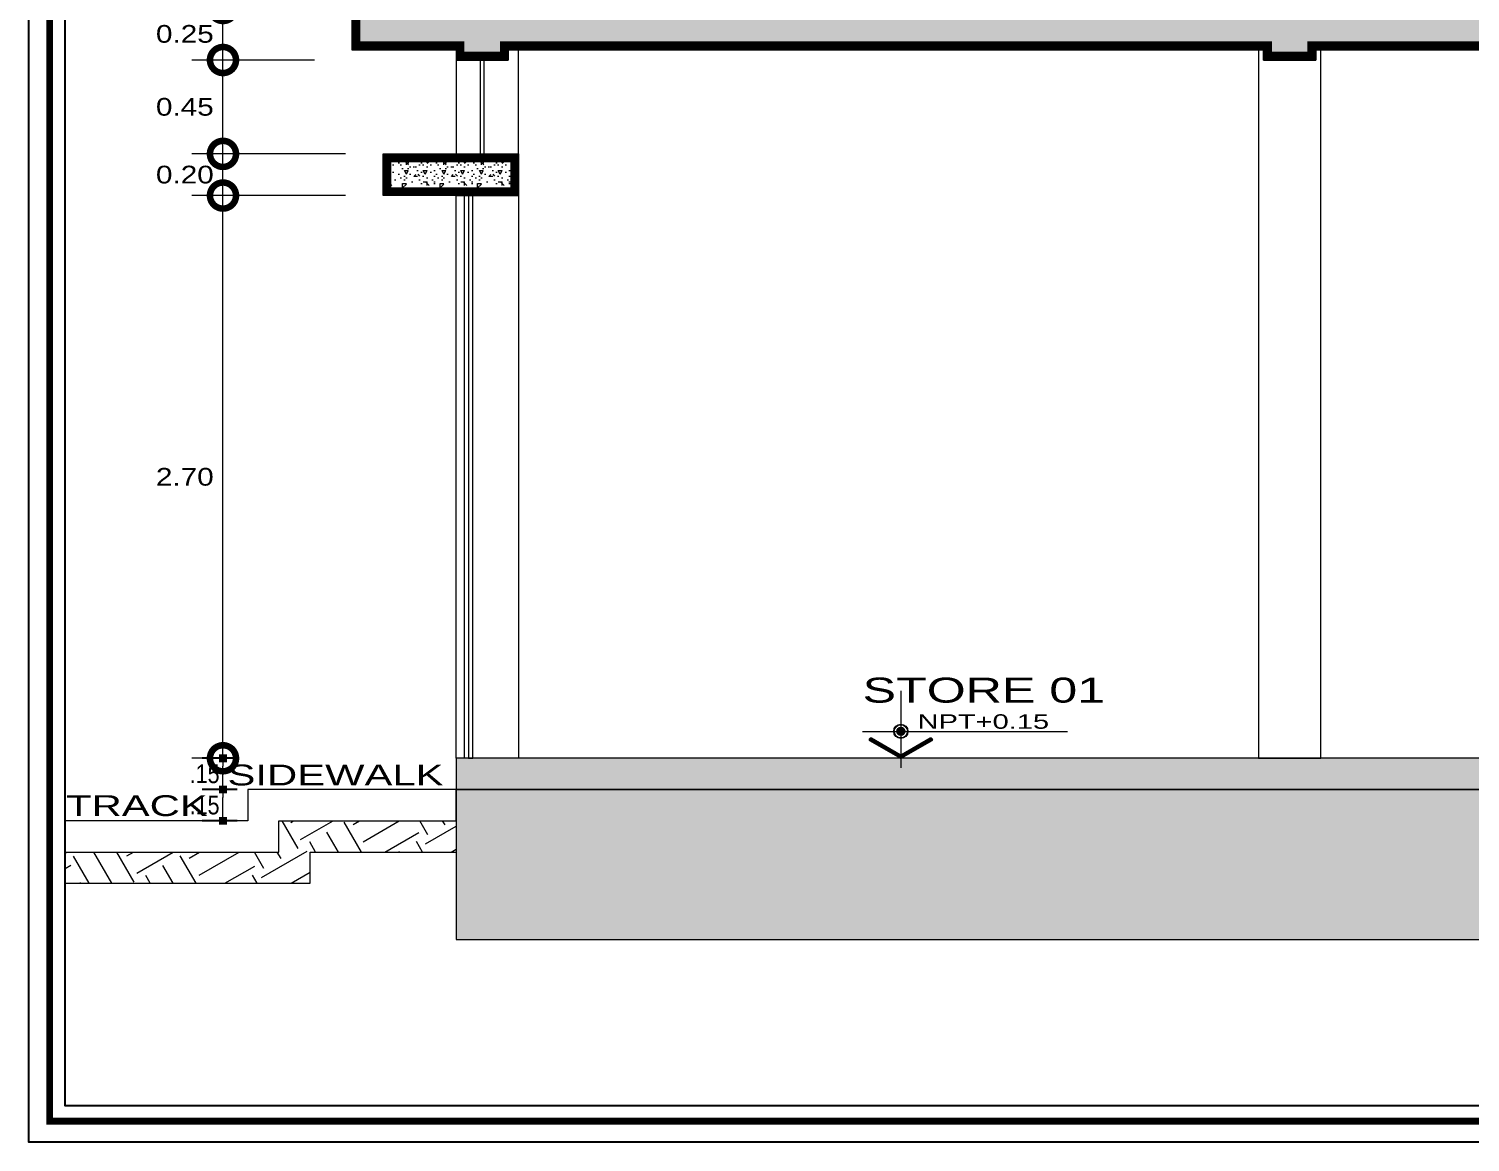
# Model space of a CAD drawing. Header units: millimetres. Extents: x 1555 to 3397, y 790 to 1592.
# Drawn here: x 1689.18 to 1696.09, y 789.52 to 794.87 of the extents above; entities that cross this region are included whole.
import ezdxf
from ezdxf.enums import TextEntityAlignment as Align

# ---------------------------------------------------------------- set-up
doc = ezdxf.new("R2010")
doc.units = ezdxf.units.MM
doc.layers.get('0').update_dxf_attribs({"lineweight": 5})
doc.layers.get('Defpoints').update_dxf_attribs({"lineweight": 5})
for name, color, linetype, lineweight in [('0-Muro Alto', 145, 'Continuous', 5), ('02', 2, 'Continuous', 5), ('CONCRETO', 139, 'Continuous', 9), ('CONCRETO DE LOSA ALIGERADO', 251, 'Continuous', 5), ('COTA', 250, 'Continuous', 9), ('COTAS', 7, 'Continuous', 9), ('LOSA STDIO ARQ', 7, 'Continuous', 13), ('MARCO DE MENBRETE', 252, 'Continuous', 25), ('PISO LM02', 250, 'Continuous', 18), ('PUERTAS', 57, 'Continuous', 9), ('SOMBRA01', 250, 'Continuous', 20), ('TEXT2', 7, 'Continuous', 9), ('TEXTURA VARIOS', 251, 'Continuous', 9), ('VENTANA', 150, 'Continuous', 5)]:
    doc.layers.add(name, color=color, linetype=linetype, lineweight=lineweight)
for name, color, linetype, lineweight, true_color in [('COLUMNA ELEVACION', 7, 'Continuous', 9, 0x44484a), ('CONCRETO DE  N.P.T.', 7, 'Continuous', 20, 0x4a4747), ('FLECHAS NPT', 7, 'Continuous', 13, 0x51594d), ('HACH TERRENO NATURAL', 7, 'Continuous', 9, 0x99502e), ('MARCO  LOGITO LM', 7, 'Continuous', 25, 0x5b584a), ('PISO 02', 7, 'Continuous', 15, 0x6b6a56), ('TEXTOS NPT', 7, 'Continuous', 5, 0x54254a)]:
    doc.layers.add(name, color=color, linetype=linetype, lineweight=lineweight, true_color=true_color)
doc.layers.add('LOGO', color=7, linetype='Continuous')
doc.styles.add('DETALLES', font='techl___.ttf')
doc.styles.add('STYLE1-50EJES', font='swissel.ttf', dxfattribs={"width": 1.2, "height": 0.085})
doc.styles.add('TEXTO-AMBIENTES', font='GOTHIC.TTF', dxfattribs={"width": 1.5, "height": 0.125})
doc.dimstyles.new('50$0', dxfattribs={"dimscale": 0, "dimtxt": 0.09, "dimasz": 0.038, "dimexe": 0.1, "dimexo": 0.05, "dimgap": 0.02, "dimtad": 2, "dimtih": 1, "dimtoh": 1, "dimlfac": -1, "dimzin": 4, "dimdsep": 46, "dimtxsty": 'DETALLES', "dimblk": 'BOXFILLED', "dimcen": 2.5, "dimclrd": 256, "dimclre": 256, "dimclrt": 256, "dimazin": 0, "dimtfac": 1, "dimtmove": 0, "dimatfit": 2, "dimldrblk": 'DOT', "dimfxl": 0.2, "dimfxlon": 1, "dimtolj": 1, "dimtzin": 0, "dimlwd": -1, "dimarcsym": 0})
doc.dimstyles.new('DIM-1-50ejes', dxfattribs={"dimtxt": 0.085, "dimasz": 0.25, "dimexe": 0.15, "dimexo": 0.18, "dimgap": 0.03, "dimtad": 2, "dimtih": 1, "dimtoh": 1, "dimzin": 0, "dimdsep": 46, "dimtxsty": 'STYLE1-50EJES', "dimblk1": 'DOTSMALL', "dimblk2": 'DOTSMALL', "dimsah": 1, "dimcen": 2.75, "dimclrd": 256, "dimclre": 256, "dimclrt": 256, "dimazin": 0, "dimtfac": 1, "dimtix": 1, "dimtmove": 0, "dimatfit": 3, "dimldrblk": 'DOTSMALL', "dimfxl": 1, "dimfxlon": 1, "dimtolj": 1, "dimtzin": 0, "dimlwd": -1, "dimlwe": -1, "dimarcsym": 0})
pattern_1 = [(30, (-30.55552, 0), (0.092970453, 0.346970453), [0.254, -0.254]), (30, (-30.60315, 0.0825), (0.092970453, 0.346970453), [0.254, -0.254]), (30, (-30.65077, 0.16498), (0.092970453, 0.346970453), [0.254, -0.254]), (120, (-30.63915, 0.20835), (-0.346970453, 0.092970453), [0.254, -0.254]), (120, (-30.55666, 0.25597), (-0.346970453, 0.092970453), [0.254, -0.254]), (120, (-30.47418, 0.3036), (-0.346970453, 0.092970453), [0.254, -0.254])]

# ---------------------------------------------------------------- blocks, each defined once
blk = doc.blocks.new('_BOXFILLED')
at = {"color": 0, "linetype": 'ByBlock'}
blk.add_line((-0.5, 0), (-1, 0), dxfattribs=at)
blk.add_solid([(-0.5, 0.5), (0.5, 0.5), (-0.5, -0.5), (0.5, -0.5)], dxfattribs=at)
blk = doc.blocks.new('*D398')
at = {"layer": 'COTA', "lineweight": -2, "transparency": 16777216}
for p, q in [((1690.1781, 791.2157), (1690.0096, 791.2157)), ((1690.1781, 791.0657), (1690.0096, 791.0657))]:
    blk.add_line(p, q, dxfattribs=at)
at = {"layer": 'COTA', "transparency": 16777216}
blk.add_line((1690.1096, 791.1037), (1690.1096, 791.1777), dxfattribs=at)
at = {"layer": 'Defpoints', "color": 0, "transparency": 16777216}
for p in [(1690.1096, 791.2157), (1690.2281, 791.2157), (1690.2281, 791.0657)]:
    blk.add_point(p, dxfattribs=at)
at = {"layer": 'COTA', "transparency": 16777216, "xscale": 0.038, "yscale": 0.038, "zscale": 0.038}
for p, rotation in [((1690.1096, 791.2157), 90), ((1690.1096, 791.0657), 270)]:
    blk.add_blockref('_BOXFILLED', p, dxfattribs=dict(at, rotation=rotation))
at = {"layer": 'COTA', "transparency": 16777216, "insert": (1690.0213, 791.1407), "char_height": 0.09, "attachment_point": 5, "style": 'DETALLES'}
blk.add_mtext('\\A1;.15', dxfattribs=at)
blk = doc.blocks.new('_Dot')
at = {"layer": '02', "color": 0, "lineweight": -2}
blk.add_line((-0.5, 0), (-1, 0), dxfattribs=at)
at = {"layer": '02', "color": 0, "const_width": 0.5}
blk.add_lwpolyline([(-0.25, 0, 1), (0.25, 0, 1)], format="xyb", close=True, dxfattribs=at)
blk = doc.blocks.new('_DOTSMALL')
at = {"color": 0, "linetype": 'ByBlock', "const_width": 0.5}
blk.add_lwpolyline([(-0.0625, 0, 1), (0.0625, 0, 1)], format="xyb", close=True, dxfattribs=at)
blk = doc.blocks.new('*D399')
at = {"layer": 'COTAS', "transparency": 16777216}
for p, q in [((1690.6981, 794.0657), (1689.9596, 794.0657)), ((1690.1096, 791.3657), (1690.1096, 794.0657)), ((1690.1096, 791.3657), (1689.9596, 791.3657))]:
    blk.add_line(p, q, dxfattribs=at)
at = {"layer": 'Defpoints', "color": 0, "transparency": 16777216}
for p in [(1690.1096, 794.0657), (1690.8781, 794.0657), (1690.2281, 791.3657)]:
    blk.add_point(p, dxfattribs=at)
at = {"layer": 'COTAS', "transparency": 16777216, "xscale": 0.25, "yscale": 0.25, "zscale": 0.25}
for p, rotation in [((1690.1096, 794.0657), 90), ((1690.1096, 791.3657), 270)]:
    blk.add_blockref('_DOTSMALL', p, dxfattribs=dict(at, rotation=rotation))
at = {"layer": 'COTAS', "transparency": 16777216, "insert": (1689.9264, 792.7157), "char_height": 0.085, "attachment_point": 5, "style": 'STYLE1-50EJES'}
blk.add_mtext('\\A1;2.70', dxfattribs=at)
blk = doc.blocks.new('*D400')
at = {"layer": 'COTAS', "transparency": 16777216}
for p, q in [((1690.6981, 794.2657), (1689.9596, 794.2657)), ((1690.1096, 794.0657), (1690.1096, 794.2657)), ((1690.6981, 794.0657), (1689.9596, 794.0657))]:
    blk.add_line(p, q, dxfattribs=at)
at = {"layer": 'Defpoints', "color": 0, "transparency": 16777216}
for p in [(1690.1096, 794.2657), (1690.8781, 794.2657), (1690.8781, 794.0657)]:
    blk.add_point(p, dxfattribs=at)
at = {"layer": 'COTAS', "transparency": 16777216, "xscale": 0.25, "yscale": 0.25, "zscale": 0.25}
for p, rotation in [((1690.1096, 794.2657), 90), ((1690.1096, 794.0657), 270)]:
    blk.add_blockref('_DOTSMALL', p, dxfattribs=dict(at, rotation=rotation))
at = {"layer": 'COTAS', "transparency": 16777216, "insert": (1689.9266, 794.1657), "char_height": 0.085, "attachment_point": 5, "style": 'STYLE1-50EJES'}
blk.add_mtext('\\A1;0.20', dxfattribs=at)
blk = doc.blocks.new('*D401')
at = {"layer": 'COTAS', "transparency": 16777216}
for p, q in [((1690.5481, 794.716), (1689.9596, 794.716)), ((1690.1096, 794.2657), (1690.1096, 794.716)), ((1690.6981, 794.2657), (1689.9596, 794.2657))]:
    blk.add_line(p, q, dxfattribs=at)
at = {"layer": 'Defpoints', "color": 0, "transparency": 16777216}
for p in [(1690.1096, 794.716), (1690.7281, 794.716), (1690.8781, 794.2657)]:
    blk.add_point(p, dxfattribs=at)
at = {"layer": 'COTAS', "transparency": 16777216, "xscale": 0.25, "yscale": 0.25, "zscale": 0.25}
for p, rotation in [((1690.1096, 794.716), 90), ((1690.1096, 794.2657), 270)]:
    blk.add_blockref('_DOTSMALL', p, dxfattribs=dict(at, rotation=rotation))
at = {"layer": 'COTAS', "transparency": 16777216, "insert": (1689.9266, 794.4909), "char_height": 0.085, "attachment_point": 5, "style": 'STYLE1-50EJES'}
blk.add_mtext('\\A1;0.45', dxfattribs=at)
blk = doc.blocks.new('*D402')
at = {"layer": 'COTAS', "transparency": 16777216}
for p, q in [((1690.5481, 794.9657), (1689.9596, 794.9657)), ((1690.1096, 794.716), (1690.1096, 794.9657)), ((1690.5481, 794.716), (1689.9596, 794.716))]:
    blk.add_line(p, q, dxfattribs=at)
at = {"layer": 'Defpoints', "color": 0, "transparency": 16777216}
for p in [(1690.1096, 794.9657), (1690.7281, 794.9657), (1690.7281, 794.716)]:
    blk.add_point(p, dxfattribs=at)
at = {"layer": 'COTAS', "transparency": 16777216, "xscale": 0.25, "yscale": 0.25, "zscale": 0.25}
for p, rotation in [((1690.1096, 794.9657), 90), ((1690.1096, 794.716), 270)]:
    blk.add_blockref('_DOTSMALL', p, dxfattribs=dict(at, rotation=rotation))
at = {"layer": 'COTAS', "transparency": 16777216, "insert": (1689.9266, 794.8409), "char_height": 0.085, "attachment_point": 5, "style": 'STYLE1-50EJES'}
blk.add_mtext('\\A1;0.25', dxfattribs=at)
blk = doc.blocks.new('*D410')
at = {"layer": 'COTA', "lineweight": -2, "transparency": 16777216}
for p, q in [((1690.1781, 791.3657), (1690.0096, 791.3657)), ((1690.1781, 791.2157), (1690.0096, 791.2157))]:
    blk.add_line(p, q, dxfattribs=at)
at = {"layer": 'COTA', "transparency": 16777216}
blk.add_line((1690.1096, 791.2537), (1690.1096, 791.3277), dxfattribs=at)
at = {"layer": 'Defpoints', "color": 0, "transparency": 16777216}
for p in [(1690.1096, 791.3657), (1690.2281, 791.3657), (1690.2281, 791.2157)]:
    blk.add_point(p, dxfattribs=at)
at = {"layer": 'COTA', "transparency": 16777216, "xscale": 0.038, "yscale": 0.038, "zscale": 0.038}
for p, rotation in [((1690.1096, 791.3657), 90), ((1690.1096, 791.2157), 270)]:
    blk.add_blockref('_BOXFILLED', p, dxfattribs=dict(at, rotation=rotation))
at = {"layer": 'COTA', "transparency": 16777216, "insert": (1690.0213, 791.2907), "char_height": 0.09, "attachment_point": 5, "style": 'DETALLES'}
blk.add_mtext('\\A1;.15', dxfattribs=at)

msp = doc.modelspace()

# ---------------------------------------------------------------- hatches: boundary and pattern name
at = {"layer": 'CONCRETO', "ltscale": 0.05}
h = msp.add_hatch(dxfattribs=at)
h.set_pattern_fill('CONCRT,_O', color=256, scale=0.08, angle=75, pattern_type=2)
h.set_pattern_definition([(75, (811.65591, -714.763585), (-0.0565685425, 0.0979795897), [0.004, -0.028, 0, -0.04, 0, -0.008]), (75, (811.63273, -714.75737), (-0.0565685425, 0.0979795897), [0, -0.028, 0.004, -0.04, 0, -0.008]), (75, (811.617275, -714.75323), (-0.0565685425, 0.0979795897), [0, -0.032, 0, -0.036, 0.004, -0.008]), (75, (811.586366, -714.74495), (-0.0565685425, 0.0979795897), [0, -0.032, 0.004, -0.036, 0, -0.008]), (165, (811.65978, -714.76462), (-0.0979795897, -0.0565685425), [0.004, -0.076]), (165, (811.66806, -714.73371), (-0.0979795897, -0.0565685425), [-0.028, 0.004, -0.024, 0, -0.02, 0.004]), (165, (811.67841, -714.695074), (-0.0979795897, -0.0565685425), [0, -0.04, 0.004, -0.02, 0, -0.016]), (165, (811.661847, -714.756893), (-0.0489897949, -0.02828427125), [0, -0.012, 0, -0.012, 0, -0.016]), (165, (811.660054, -714.74813), (-0.0489897949, -0.02828427125), [0, -0.016, 0, -0.012, 0, -0.012]), (165, (811.665988, -714.74144), (-0.0489897949, -0.02828427125), [0, -0.016, 0, -0.016, 0, -0.008]), (165, (811.6624, -714.723913), (-0.0489897949, -0.02828427125), [0, -0.012, 0, -0.016, 0, -0.012]), (120, (811.659776, -714.76462), (-0.077274066, 0.0207055236), [0.0056568, -0.03394112, 0.0056568, -0.0678823648]), (210, (811.66806, -714.73371), (-0.077274066, 0.0207055236), [-0.056568, 0.0056568, -0.0452554848, 0.0056568])])
h.paths.add_polyline_path([(1709.12814, 790.7457), (1704.17814, 790.7457), (1704.17814, 790.5957), (1702.37814, 790.5957), (1702.37814, 791.3157), (1691.22814, 791.3157), (1691.22814, 791.2157), (1702.27814, 791.2157), (1702.27814, 790.4957), (1704.27814, 790.4957), (1704.27814, 790.6457), (1709.12814, 790.6457)])
at = {"layer": 'CONCRETO DE  N.P.T.', "ltscale": 0.05}
h = msp.add_hatch(dxfattribs=at)
h.set_pattern_fill('SAND,_O', color=256, scale=0.05, pattern_type=2)
h.set_pattern_definition([(0, (811.51744, -714.223087), (0.0295, 0.0215), [0, -0.012, 0, -0.016, 0, -0.028]), (10, (811.53794, -714.200087), (0.01654435144, 0.0415034268), [0, -0.031, 0, -0.007, 0, -0.0265]), (20, (811.52094, -714.205087), (0.0105370084, 0.0485306239), [0, -0.0215, 0, -0.0145, 0, -0.0315]), (30, (811.54044, -714.210087), (0.0011865335, 0.0399448637), [0, -0.028, 0, -0.0355, 0, -0.0255]), (40, (811.53194, -714.215087), (0.01400418, 0.04242797358), [0, -0.0205, 0, -0.0165, 0, -0.0285]), (50, (811.55294, -714.220087), (-0.00770419094, 0.03126732227), [0, -0.006, 0, -0.0395, 0, -0.0235]), (60, (811.54344, -714.225087), (-0.007511851, 0.05398909236), [0, -0.0075, 0, -0.0235, 0, -0.027]), (70, (811.53144, -714.230087), (-0.01408848712, 0.02853970095), [0, -0.014, 0, -0.016, 0, -0.0365]), (80, (811.53494, -714.235087), (-0.01709383663, 0.03550775618), [0, -0.018, 0, -0.0215]), (90, (811.55644, -714.240087), (-0.0335, 0.023), [0, -0.0275, 0, -0.0155, 0, -0.0365]), (100, (811.51444, -714.235087), (-0.0302947045, 0.01344361854), [0, -0.014, 0, -0.029, 0, -0.033]), (110, (811.51944, -714.230087), (-0.0313622299, 0.0247671261), [0, -0.024, 0, -0.019, 0, -0.0265]), (120, (811.52444, -714.225087), (-0.0445967875, 0.01524390183), [0, -0.033, 0, -0.0105, 0, -0.038]), (130, (811.52944, -714.220087), (-0.0330326731, -0.00030415074), [0, -0.019, 0, -0.007, 0, -0.039]), (140, (811.53444, -714.215087), (-0.0519419007, -0.0066737509), [0, -0.0055, 0, -0.029, 0, -0.024]), (150, (811.53944, -714.210087), (-0.0401996732, -0.0166278764), [0, -0.014, 0, -0.0165, 0, -0.032]), (160, (811.54444, -714.205087), (-0.0494754931, -0.0277520374), [0, -0.0295, 0, -0.012, 0, -0.0205]), (170, (811.54944, -714.200087), (-0.02423954834, -0.02517328537), [0, -0.019, 0, -0.011, 0, -0.0385])])
h.paths.add_polyline_path([(1691.22814, 791.3157), (1702.37814, 791.3157), (1702.37814, 790.5957), (1704.17814, 790.5957), (1704.17814, 790.7457), (1709.12814, 790.7457), (1709.12814, 790.7957), (1704.12814, 790.7957), (1704.12814, 790.6457), (1702.42814, 790.6457), (1702.42814, 791.3657), (1691.22814, 791.3657)])
at = {"layer": 'CONCRETO DE LOSA ALIGERADO'}
h = msp.add_hatch(dxfattribs=at)
h.set_pattern_fill('CONCRETE', color=256, scale=0.18, style=0, pattern_type=2)
h.set_pattern_definition([(45, (269.72152, -165.85492), (0, 0.180000819), [0.0254556, -0.050913, 0.0127278, -0.0763668, 0.0254556, -0.063639641]), (135, (269.83852, -165.84592), (-0.180000819, 0), [0.02545578, -0.0381834, 0.0127278, -0.063639, 0.02545578, -0.089096681]), (63.434949, (269.69452, -165.881925), (9e-12, 0.18), [0.020124, -0.080496, 0.020124, -0.080502118]), (116.565051, (269.69452, -165.881925), (-7e-11, 0.18), [0.020124, -0.080496, 0.020124, -0.080502118]), (0, (269.69452, -165.86392), (0, 0.18), [0.009, -0.072, 0.018, -0.072, 0.009]), (0, (269.69452, -165.83692), (0, 0.18), [-0.027, 0.018, -0.072, 0, -0.063, 0]), (0, (269.69452, -165.82792), (0, 0.18), [-0.072, 0, -0.054, 0.018, -0.036, 0]), (0, (269.69452, -165.80092), (0, 0.18), [-0.036, 0, -0.045, 0.018, -0.081, 0]), (0, (269.69452, -165.77392), (0, 0.18), [-0.036, 0.018, -0.072, 0.018, -0.036, 0]), (0, (269.69452, -165.72892), (0, 0.18), [-0.027, 0.018, -0.036, 0, -0.099, 0]), (0, (269.69452, -165.71992), (0, 0.18), [-0.036, 0, -0.108, 0.018, -0.018, 0]), (90, (269.70352, -165.84592), (-0.18, 0), [-0.054, 0, -0.054, 0, -0.072, 0]), (90, (269.72152, -165.88192), (-0.18, 0), [-0.027, 0.018, -0.072, 0, -0.063, 0]), (90, (269.73952, -165.88192), (-0.18, 0), [-0.072, 0, -0.063, 0.018, -0.027, 0]), (90, (269.83852, -165.88192), (-0.18, 0), [-0.036, 0.018, -0.09, 0.018, -0.018, 0]), (90, (269.71252, -165.86392), (-0.18, 0), [-0.054, 0, -0.063, 0, -0.063, 0]), (90, (269.73052, -165.86392), (-0.18, 0), [-0.045, 0, -0.099, 0, -0.036, 0]), (90, (269.74852, -165.85492), (-0.18, 0), [-0.09, 0, -0.027, 0, -0.063, 0]), (90, (269.75752, -165.87292), (-0.18, 0), [-0.081, 0, -0.036, 0, -0.045, 0]), (90, (269.77552, -165.84592), (-0.18, 0), [-0.072, 0, -0.027, 0, -0.072, 0]), (90, (269.78452, -165.83692), (-0.18, 0), [-0.081, 0, -0.036, 0, -0.063, 0]), (90, (269.79352, -165.88192), (-0.18, 0), [-0.108, 0, -0.045, 0, -0.027, 0]), (90, (269.80252, -165.85492), (-0.18, 0), [-0.036, 0, -0.072, 0, -0.072, 0]), (90, (269.81152, -165.86392), (-0.18, 0), [-0.081, 0, -0.045, 0, -0.054, 0]), (90, (269.82052, -165.87292), (-0.18, 0), [-0.072, 0, -0.054, 0, -0.054, 0]), (90, (269.83852, -165.86392), (-0.18, 0), [-0.054, 0, -0.054, 0, -0.072, 0]), (90, (269.85652, -165.85492), (-0.18, 0), [-0.072, 0, -0.036, 0, -0.072, 0]), (90, (269.86552, -165.84592), (-0.18, 0), [-0.027, 0, -0.108, 0, -0.045, 0])])
h.paths.add_polyline_path([(1698.97814, 794.7157), (1699.22814, 794.7157), (1699.22814, 794.7657), (1702.42814, 794.7657), (1702.42814, 794.9657), (1690.72814, 794.9657), (1690.72814, 794.7657), (1691.22814, 794.7657), (1691.22814, 794.7157), (1691.47814, 794.7157), (1691.47814, 794.7657), (1695.10314, 794.7657), (1695.10314, 794.7157), (1695.35314, 794.7157), (1695.35314, 794.7657), (1698.97814, 794.7657)])
h = msp.add_hatch(dxfattribs=at)
h.set_pattern_fill('CONCRETE', color=256, scale=0.18, style=0, pattern_type=2)
h.set_pattern_definition([(45, (269.87152, -166.55492), (0, 0.180000819), [0.0254556, -0.050913, 0.0127278, -0.0763668, 0.0254556, -0.063639641]), (135, (269.98852, -166.54592), (-0.180000819, 0), [0.02545578, -0.0381834, 0.0127278, -0.063639, 0.02545578, -0.089096681]), (63.434949, (269.84452, -166.581925), (9e-12, 0.18), [0.020124, -0.080496, 0.020124, -0.080502118]), (116.565051, (269.84452, -166.581925), (-7e-11, 0.18), [0.020124, -0.080496, 0.020124, -0.080502118]), (0, (269.84452, -166.56392), (0, 0.18), [0.009, -0.072, 0.018, -0.072, 0.009]), (0, (269.84452, -166.53692), (0, 0.18), [-0.027, 0.018, -0.072, 0, -0.063, 0]), (0, (269.84452, -166.52792), (0, 0.18), [-0.072, 0, -0.054, 0.018, -0.036, 0]), (0, (269.84452, -166.50092), (0, 0.18), [-0.036, 0, -0.045, 0.018, -0.081, 0]), (0, (269.84452, -166.47392), (0, 0.18), [-0.036, 0.018, -0.072, 0.018, -0.036, 0]), (0, (269.84452, -166.42892), (0, 0.18), [-0.027, 0.018, -0.036, 0, -0.099, 0]), (0, (269.84452, -166.41992), (0, 0.18), [-0.036, 0, -0.108, 0.018, -0.018, 0]), (90, (269.85352, -166.54592), (-0.18, 0), [-0.054, 0, -0.054, 0, -0.072, 0]), (90, (269.87152, -166.58192), (-0.18, 0), [-0.027, 0.018, -0.072, 0, -0.063, 0]), (90, (269.88952, -166.58192), (-0.18, 0), [-0.072, 0, -0.063, 0.018, -0.027, 0]), (90, (269.98852, -166.58192), (-0.18, 0), [-0.036, 0.018, -0.09, 0.018, -0.018, 0]), (90, (269.86252, -166.56392), (-0.18, 0), [-0.054, 0, -0.063, 0, -0.063, 0]), (90, (269.88052, -166.56392), (-0.18, 0), [-0.045, 0, -0.099, 0, -0.036, 0]), (90, (269.89852, -166.55492), (-0.18, 0), [-0.09, 0, -0.027, 0, -0.063, 0]), (90, (269.90752, -166.57292), (-0.18, 0), [-0.081, 0, -0.036, 0, -0.045, 0]), (90, (269.92552, -166.54592), (-0.18, 0), [-0.072, 0, -0.027, 0, -0.072, 0]), (90, (269.93452, -166.53692), (-0.18, 0), [-0.081, 0, -0.036, 0, -0.063, 0]), (90, (269.94352, -166.58192), (-0.18, 0), [-0.108, 0, -0.045, 0, -0.027, 0]), (90, (269.95252, -166.55492), (-0.18, 0), [-0.036, 0, -0.072, 0, -0.072, 0]), (90, (269.96152, -166.56392), (-0.18, 0), [-0.081, 0, -0.045, 0, -0.054, 0]), (90, (269.97052, -166.57292), (-0.18, 0), [-0.072, 0, -0.054, 0, -0.054, 0]), (90, (269.98852, -166.56392), (-0.18, 0), [-0.054, 0, -0.054, 0, -0.072, 0]), (90, (270.00652, -166.55492), (-0.18, 0), [-0.072, 0, -0.036, 0, -0.072, 0]), (90, (270.01552, -166.54592), (-0.18, 0), [-0.027, 0, -0.108, 0, -0.045, 0])])
h.paths.add_polyline_path([(1691.52814, 794.0657), (1691.52814, 794.2657), (1690.87814, 794.2657), (1690.87814, 794.0657)])
at = {"layer": 'FLECHAS NPT'}
h = msp.add_hatch(color=256, dxfattribs=at)
h.paths.add_polyline_path([(1693.36222, 791.47951), (1693.36222, 791.49486), (1693.34688, 791.49486, 0.4142136)])
h.paths.add_polyline_path([(1693.37757, 791.49486), (1693.36222, 791.49486), (1693.36222, 791.47951, 0.4142136)])
h.paths.add_polyline_path([(1693.37757, 791.49486, 0.4142136), (1693.36222, 791.5102), (1693.36222, 791.49486)])
h.paths.add_polyline_path([(1693.36222, 791.49486), (1693.36222, 791.5102, 0.4142136), (1693.34688, 791.49486)])
h = msp.add_hatch(dxfattribs=at)
h.set_pattern_fill('ANSI31', color=256, scale=0.040926, angle=45, style=0)
h.set_pattern_definition([(90, (1656.658698, 797.69545), (0.0051157655, 0), [])])
h.paths.add_polyline_path([(1693.22174, 791.46334, 0.4142136), (1693.21335, 791.46109), (1693.21182, 791.45843, 0.4142136), (1693.21407, 791.45005), (1693.35839, 791.36672, 0.1316525), (1693.36222, 791.3657), (1693.36222, 791.38342, -0.1316525), (1693.35839, 791.38445)])
h.paths.add_polyline_path([(1693.36606, 791.38445, -0.1316525), (1693.36222, 791.38342), (1693.36222, 791.3657, 0.1316525), (1693.36606, 791.36672), (1693.51038, 791.45005, 0.4142136), (1693.51263, 791.45843), (1693.51109, 791.46109, 0.4142136), (1693.50271, 791.46334)])
at = {"layer": 'HACH TERRENO NATURAL'}
h = msp.add_hatch(dxfattribs=at)
h.set_pattern_fill('EARTH', color=256, scale=0.04, angle=30, style=0)
h.set_pattern_definition(pattern_1)
h.paths.add_polyline_path([(1709.12814, 790.4957), (1709.12814, 790.6457), (1704.27814, 790.6457), (1704.27814, 790.4957), (1702.27814, 790.4957), (1702.27814, 791.2157), (1691.22814, 791.2157), (1691.22814, 790.4957), (1702.12814, 790.4957), (1702.12814, 790.3457), (1704.42814, 790.3457), (1704.42814, 790.4957)])
h = msp.add_hatch(dxfattribs=at)
h.set_pattern_fill('EARTH', color=256, scale=0.04, angle=30, style=0)
h.set_pattern_definition(pattern_1)
h.paths.add_polyline_path([(1691.22814, 791.0657), (1690.37814, 791.0657), (1690.37814, 790.9157), (1689.35293, 790.9157), (1689.35293, 790.7657), (1690.52814, 790.7657), (1690.52814, 790.9157), (1691.22814, 790.9157)])
at = {"layer": 'TEXTURA VARIOS'}
h = msp.add_hatch(color=256, dxfattribs=at)
h.paths.add_polyline_path([(1693.36222, 791.52907), (1693.36222, 791.52657, -0.4142136), (1693.39394, 791.49486), (1693.39644, 791.49486, 0.4142136)])
h.paths.add_polyline_path([(1693.33051, 791.49486), (1693.32801, 791.49486, 0.4142136), (1693.36222, 791.46064), (1693.36222, 791.46314, -0.4142136)])
h = msp.add_hatch(color=256, dxfattribs=at)
h.paths.add_polyline_path([(1693.36222, 791.50907), (1693.36222, 791.51407, 0.4142136), (1693.34301, 791.49486), (1693.34801, 791.49486, -0.4142136)])
h.paths.add_polyline_path([(1693.38144, 791.49486), (1693.37644, 791.49486, -0.4142136), (1693.36222, 791.48064), (1693.36222, 791.47564, 0.4142136)])
h = msp.add_hatch(color=256, dxfattribs=at)
h.paths.add_polyline_path([(1693.36222, 791.48275), (1693.36222, 791.49486), (1693.35012, 791.49486, 0.4142136)])
h.paths.add_polyline_path([(1693.37433, 791.49486), (1693.36222, 791.49486), (1693.36222, 791.48275, 0.4142136)])
h.paths.add_polyline_path([(1693.37433, 791.49486, 0.4142136), (1693.36222, 791.50696), (1693.36222, 791.49486)])
h.paths.add_polyline_path([(1693.36222, 791.49486), (1693.36222, 791.50696, 0.4142136), (1693.35012, 791.49486)])

# ---------------------------------------------------------------- linework, layer by layer
for radius in [0.03422, 0.01422, 0.01211]:
    msp.add_circle((1693.36222, 791.49486), radius)
at = {"layer": '0-Muro Alto'}
msp.add_line((1691.22814, 791.3657), (1691.22814, 791.2157), dxfattribs=at)
at = {"layer": 'COLUMNA ELEVACION'}
for points in [[(1691.52814, 794.7657), (1691.47814, 794.7657), (1691.47814, 794.71604), (1691.22814, 794.71604), (1691.22814, 794.2657), (1691.52814, 794.2657)], [(1695.37814, 794.7657), (1695.35314, 794.7657), (1695.35314, 794.7157), (1695.10314, 794.7157), (1695.10314, 794.7657), (1695.07814, 794.7657), (1695.07814, 791.3657), (1695.37814, 791.3657)], [(1691.22814, 794.0657), (1691.52814, 794.0657), (1691.52814, 791.3657), (1691.22814, 791.3657)]]:
    msp.add_lwpolyline(points, close=True, dxfattribs=at)
at = {"layer": 'FLECHAS NPT', "ltscale": 0.8}
for p, q in [((1693.36222, 791.68892), (1693.36222, 791.32058)), ((1693.17832, 791.49486), (1694.16265, 791.49486))]:
    msp.add_line(p, q, dxfattribs=at)
msp.add_lwpolyline([(1693.35839, 791.36672, 0.2679492), (1693.36606, 791.36672, -0.2679492), (1693.35839, 791.36672), (1693.21407, 791.45005, -0.4142136), (1693.21182, 791.45843), (1693.21335, 791.46109, -0.4142136), (1693.22174, 791.46334), (1693.35839, 791.38445, 0.2679492), (1693.36606, 791.38445), (1693.50271, 791.46334, -0.4142136), (1693.51109, 791.46109), (1693.51263, 791.45843, -0.4142136), (1693.51038, 791.45005), (1693.36606, 791.36672)], format="xyb", dxfattribs=at)
at = {"layer": 'FLECHAS NPT'}
msp.add_circle((1693.36222, 791.49486), 0.01535, dxfattribs=at)
at = {"layer": 'LOGO'}
msp.add_lwpolyline([(1730.63266, 789.52369), (1689.17793, 789.52369), (1689.17793, 818.66337), (1730.63266, 818.66337)], close=True, dxfattribs=at)
at = {"layer": 'LOSA STDIO ARQ', "const_width": 0.04}
for points in [[(1702.40814, 794.9457), (1690.74814, 794.9457), (1690.74814, 794.7857), (1691.24814, 794.7857), (1691.24814, 794.73604), (1691.45814, 794.73604), (1691.45814, 794.7857), (1695.12314, 794.7857), (1695.12314, 794.7357), (1695.33314, 794.7357), (1695.33314, 794.7857), (1698.99814, 794.7857), (1698.99814, 794.7357), (1699.20814, 794.7357), (1699.20814, 794.7857), (1702.40814, 794.7857)], [(1690.89814, 794.2457), (1691.50814, 794.2457), (1691.50814, 794.0857), (1690.89814, 794.0857)]]:
    msp.add_lwpolyline(points, close=True, dxfattribs=at)
at = {"layer": 'LOSA STDIO ARQ'}
for points in [[(1702.42814, 794.9657), (1690.72814, 794.9657), (1690.72814, 794.7657), (1691.22814, 794.7657), (1691.22814, 794.71604), (1691.47814, 794.71604), (1691.47814, 794.7657), (1695.10314, 794.7657), (1695.10314, 794.7157), (1695.35314, 794.7157), (1695.35314, 794.7657), (1698.97814, 794.7657), (1698.97814, 794.7157), (1699.22814, 794.7157), (1699.22814, 794.7657), (1702.42814, 794.7657)], [(1690.87814, 794.2657), (1691.52814, 794.2657), (1691.52814, 794.0657), (1690.87814, 794.0657)]]:
    msp.add_lwpolyline(points, close=True, dxfattribs=at)
at = {"layer": 'MARCO  LOGITO LM', "ltscale": 0.8, "const_width": 0.03358}
msp.add_lwpolyline([(1689.27793, 818.56337), (1730.53266, 818.56337), (1730.53266, 789.62369), (1689.27793, 789.62369)], close=True, dxfattribs=at)
at = {"layer": 'MARCO DE MENBRETE'}
msp.add_lwpolyline([(1689.35293, 818.48837), (1730.45766, 818.48837), (1730.45766, 789.69869), (1689.35293, 789.69869)], close=True, dxfattribs=at)
at = {"layer": 'PISO 02'}
msp.add_lwpolyline([(1691.22814, 790.4957), (1702.27814, 790.4957), (1702.27814, 791.2157), (1691.22814, 791.2157)], close=True, dxfattribs=at)
at = {"layer": 'PISO LM02'}
for points in [[(1704.27814, 790.6457), (1709.12814, 790.6457), (1709.12814, 790.7957), (1704.12814, 790.7957), (1704.12814, 790.6457), (1702.42814, 790.6457), (1702.42814, 791.3657), (1691.22814, 791.3657), (1691.22814, 791.2157), (1702.27814, 791.2157), (1702.27814, 790.4957), (1704.27814, 790.4957)], [(1691.22814, 791.2157), (1690.22814, 791.2157), (1690.22814, 791.0657), (1689.35293, 791.0657), (1689.35293, 790.9157), (1690.37814, 790.9157), (1690.37814, 791.0657), (1691.22814, 791.0657)]]:
    msp.add_lwpolyline(points, close=True, dxfattribs=at)
msp.add_lwpolyline([(1689.35293, 790.7657), (1690.52814, 790.7657), (1690.52814, 790.9157), (1691.22814, 790.9157), (1691.22814, 790.4957), (1702.12814, 790.4957), (1702.12814, 790.3457), (1704.42814, 790.3457), (1704.42814, 790.4957), (1709.12814, 790.4957)], dxfattribs=at)
at = {"layer": 'PUERTAS'}
for points in [[(1691.26814, 794.0657), (1691.28814, 794.0657), (1691.28814, 791.3657), (1691.26814, 791.3657)], [(1691.28814, 791.3657), (1691.30814, 791.3657), (1691.30814, 794.0657), (1691.28814, 794.0657)]]:
    msp.add_lwpolyline(points, close=True, dxfattribs=at)
at = {"layer": 'SOMBRA01'}
for p, q in [((1693.38644, 791.49486), (1693.37644, 791.49486)), ((1693.37644, 791.49486), (1693.38144, 791.49486)), ((1693.38644, 791.49486), (1693.39644, 791.49486)), ((1693.39144, 791.49486), (1693.39644, 791.49486))]:
    msp.add_line(p, q, dxfattribs=at)
for radius in [0.03172, 0.01922]:
    msp.add_circle((1693.36222, 791.49486), radius, dxfattribs=at)
at = {"layer": 'VENTANA'}
msp.add_lwpolyline([(1691.36314, 794.71604), (1691.34314, 794.71604), (1691.34314, 794.2657), (1691.36314, 794.2657)], close=True, dxfattribs=at)

# ---------------------------------------------------------------- texts
at = {"layer": 'TEXT2', "attachment_point": 5, "style": 'TEXTO-AMBIENTES'}
for s, insert, char_height, width in [('\\A1;STORE 01', (1693.76055, 791.6918), 0.12, 1.311925), ('\\A1;SIDEWALK', (1690.64967, 791.28476), 0.1, 1.9880209), ('\\A1;TRACK', (1689.69648, 791.1377), 0.1, 0.5455924)]:
    msp.add_mtext(s, dxfattribs=dict(at, insert=insert, char_height=char_height, width=width))
at = {"layer": 'TEXTOS NPT', "linetype": 'Continuous', "ltscale": 0.5, "style": 'TEXTO-AMBIENTES', "width": 1.5}
msp.add_text('NPT+0.15', height=0.069458, dxfattribs=at).set_placement((1693.75805, 791.54197), align=Align.MIDDLE_CENTER)

# ---------------------------------------------------------------- dimensions: what is measured, and where the dimension line sits
at = {"layer": 'COTA'}
for p1, p2, picture, middle in [((1690.22814, 791.2157), (1690.22814, 791.3657), '*D410', (1690.02135, 791.2907)), ((1690.22814, 791.0657), (1690.22814, 791.2157), '*D398', (1690.02135, 791.1407))]:
    dim = msp.add_aligned_dim(p1=p1, p2=p2, distance=0.11857, dimstyle='50$0', override={"dimscale": 1, "dimtmove": 1}, dxfattribs=at)
    dim.commit()
    dim.dimension.update_dxf_attribs({"geometry": picture, "text_midpoint": middle})
at = {"layer": 'COTAS'}
for base, p1, p2, picture, middle in [((1690.10957, 794.9657), (1690.72814, 794.71604), (1690.72814, 794.9657), '*D402', (1689.92657, 794.84087)), ((1690.10957, 794.71604), (1690.87814, 794.2657), (1690.72814, 794.71604), '*D401', (1689.92657, 794.49087)), ((1690.10957, 794.2657), (1690.87814, 794.0657), (1690.87814, 794.2657), '*D400', (1689.92657, 794.1657)), ((1690.10957, 794.0657), (1690.22814, 791.3657), (1690.87814, 794.0657), '*D399', (1689.92643, 792.7157))]:
    dim = msp.add_linear_dim(base=base, p1=p1, p2=p2, angle=270, dimstyle='DIM-1-50ejes', override={"dimtmove": 1}, dxfattribs=at)
    dim.commit()
    dim.dimension.update_dxf_attribs({"geometry": picture, "text_midpoint": middle})

doc.saveas('drawing.dxf')
